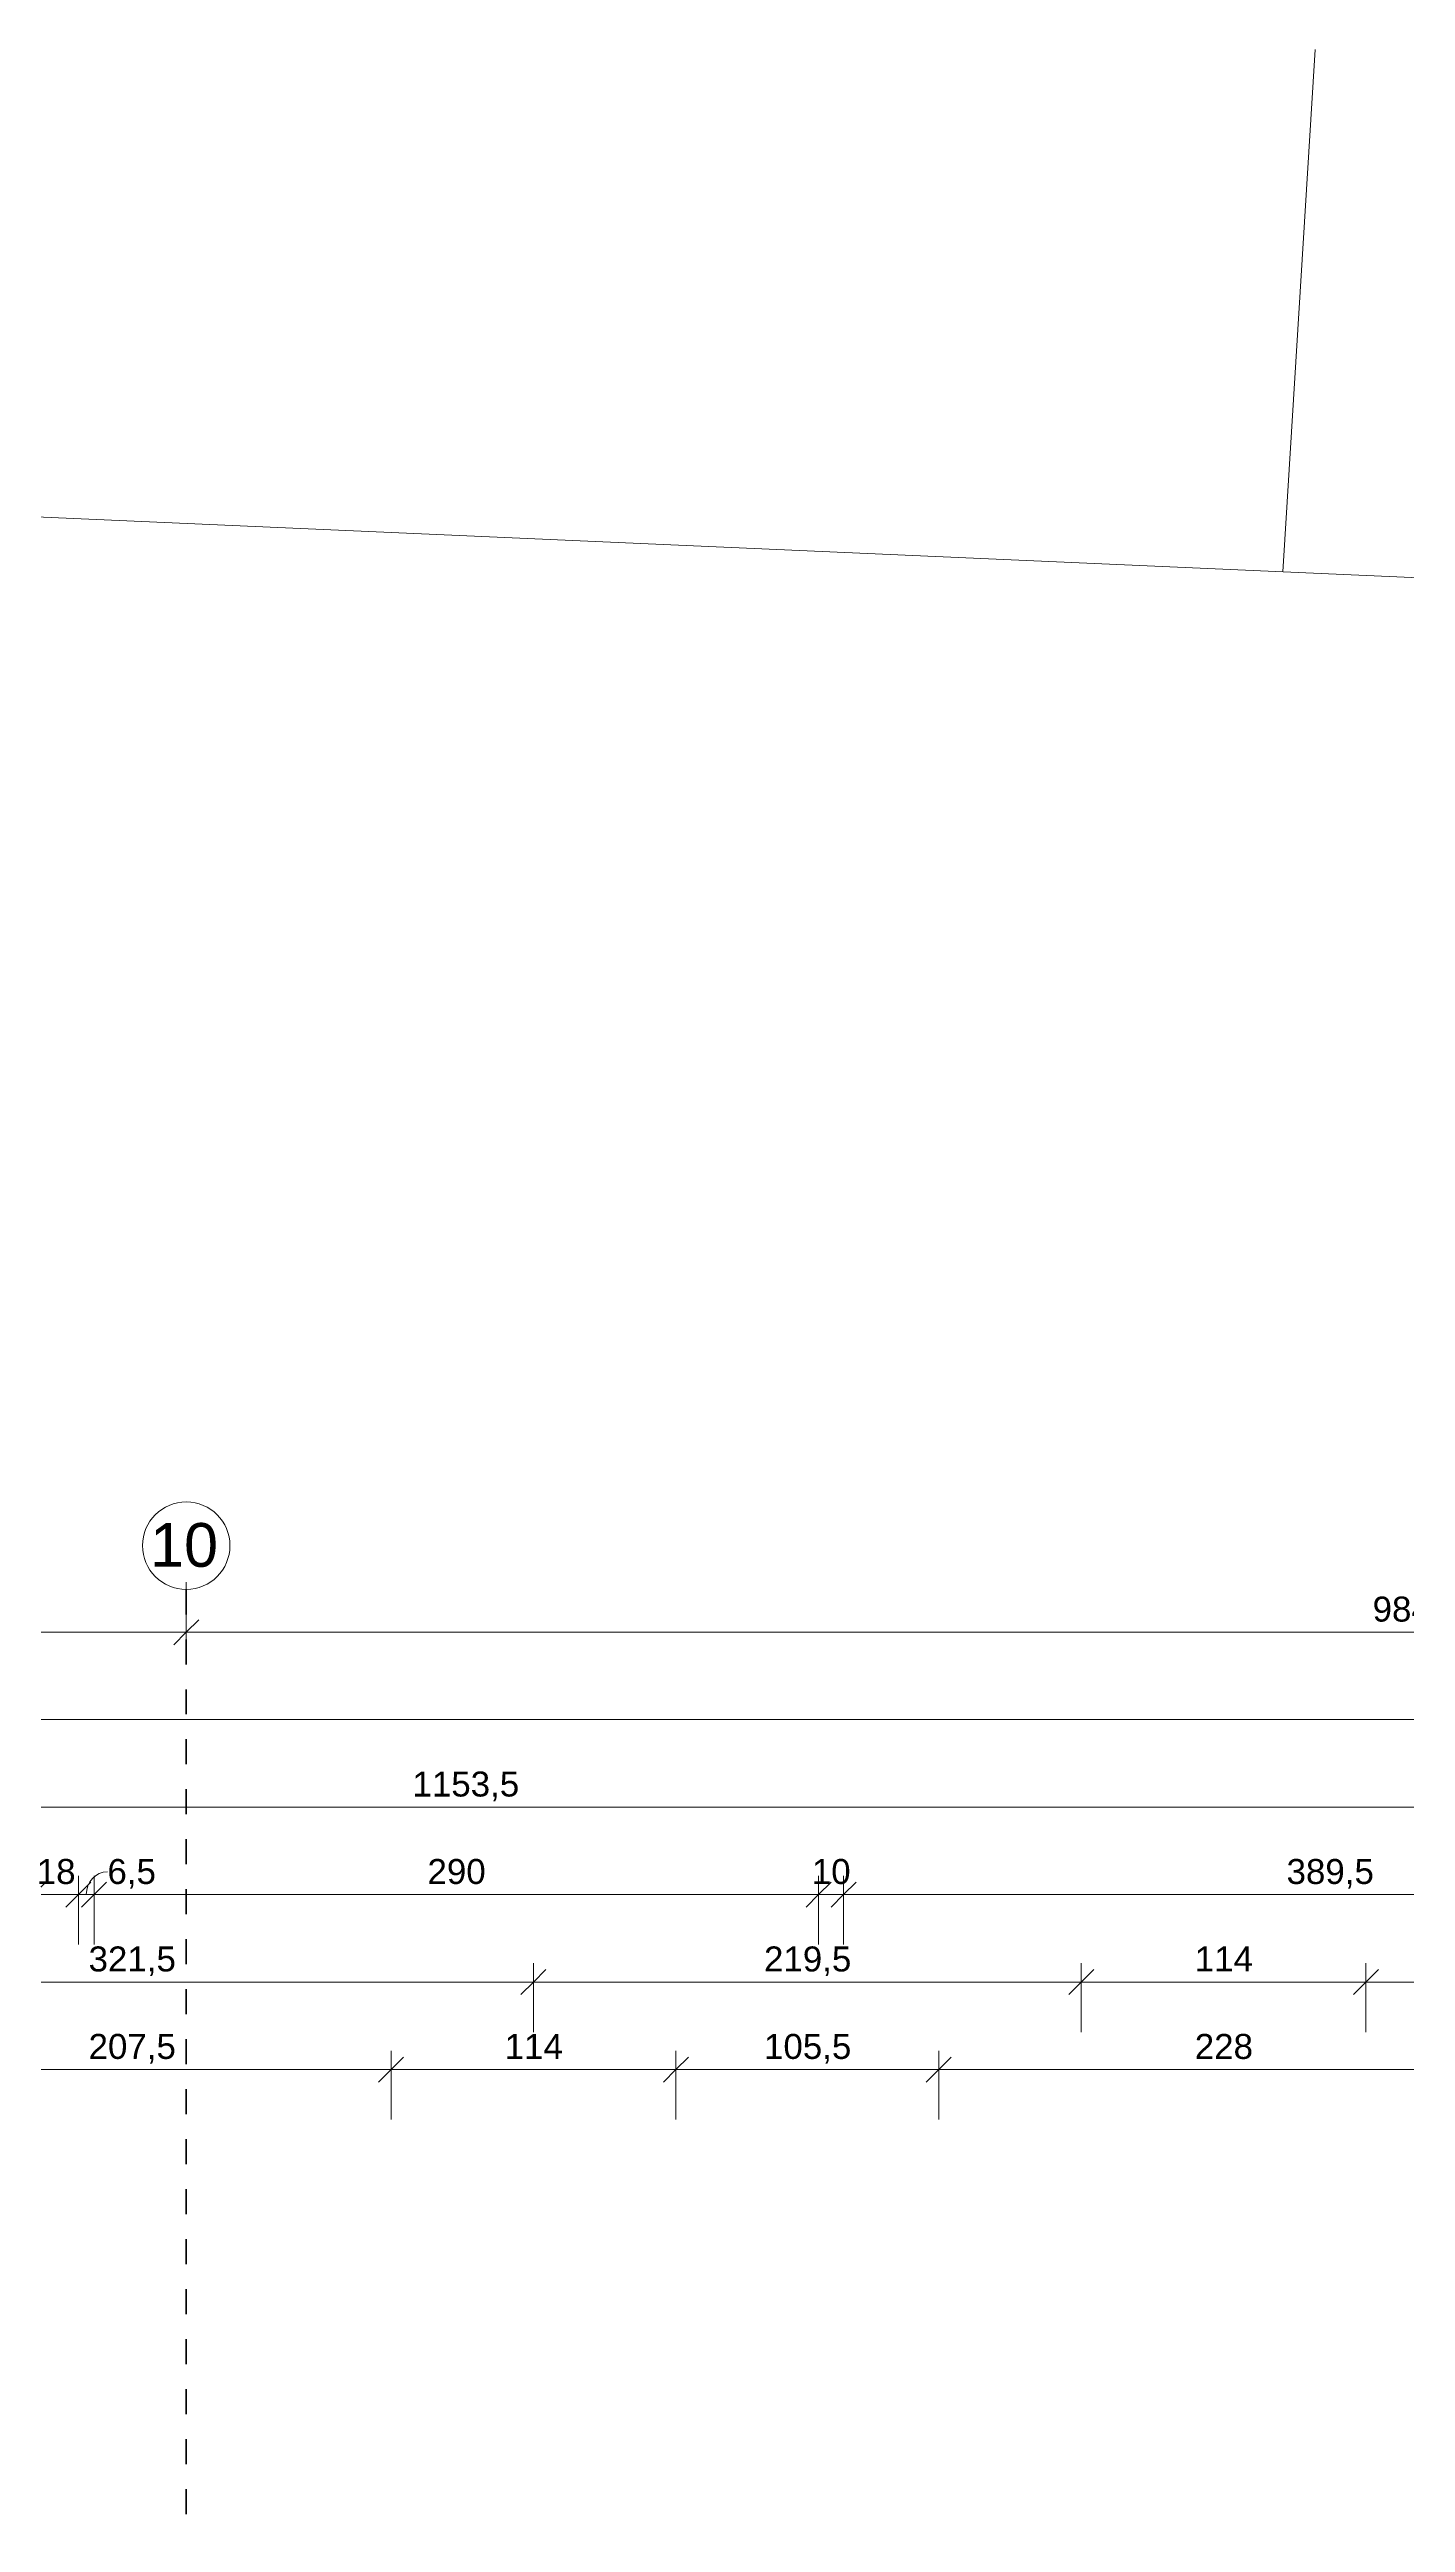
# Model space of a CAD drawing. Header units: metres. Extents: x 3.3 to 48.5, y 58.8 to 100.4.
# Drawn here: x 32.01 to 37.44, y 90.5 to 100.39 of the extents above; entities that cross this region are included whole.
import ezdxf

# ---------------------------------------------------------------- set-up
doc = ezdxf.new("R2010")
doc.units = ezdxf.units.M
doc.linetypes.add('Strich Punkt Mittel', pattern=[0.015875, 0.00635, -0.004763, 0, -0.004763])
for name, color, linetype, lineweight in [('A_2D', 7, 'Continuous', 13), ('A_Bemassung-50_', 4, 'Continuous', 9), ('A_Bemassung_', 4, 'Continuous', 9), ('A_Beschriftung_', 7, 'Continuous', 9), ('A_Raster_', 1, 'Continuous', 9)]:
    doc.layers.add(name, color=color, linetype=linetype, lineweight=lineweight)
doc.styles.add('Arial_1', font='arial.ttf', dxfattribs={"height": 0.175})
doc.styles.add('Arial_5', font='arial.ttf', dxfattribs={"height": 0.1})
doc.dimstyles.new('WGA-Bemaßung', dxfattribs={"dimscale": 0.3048, "dimtxt": 0.102026, "dimasz": 0.328084, "dimexe": 0.246063, "dimexo": 0.0625, "dimgap": 0.04101, "dimtad": 1, "dimdec": 1, "dimlfac": 100, "dimrnd": 0.5, "dimdsep": 46, "dimtxsty": 'Arial_5', "dimblk1": 'OBLIQUE', "dimblk2": 'OBLIQUE', "dimsah": 1, "dimcen": 0.09, "dimdle": 0.246063, "dimazin": 2, "dimtfac": 1, "dimtdec": 4, "dimtix": 1, "dimtmove": 0, "dimatfit": 3, "dimfxl": 0.656168, "dimfxlon": 1, "dimtvp": 1, "dimtolj": 1, "dimtzin": 0, "dimarcsym": 2})
doc.dimstyles.new('WGA-Bemaßung_1', dxfattribs={"dimscale": 0.3048, "dimtxt": 0.102026, "dimasz": 0.328084, "dimexe": 0.246063, "dimexo": 0.0625, "dimgap": 0.04101, "dimtad": 1, "dimdec": 1, "dimlfac": 100, "dimrnd": 0.5, "dimdsep": 46, "dimtxsty": 'Arial_5', "dimblk1": 'OBLIQUE', "dimblk2": 'OBLIQUE', "dimsah": 1, "dimcen": 0.09, "dimdle": 0.246063, "dimazin": 2, "dimtfac": 1, "dimtdec": 4, "dimtix": 1, "dimtmove": 1, "dimatfit": 3, "dimfxl": 0.656168, "dimfxlon": 1, "dimtvp": 1, "dimtolj": 1, "dimtzin": 0, "dimarcsym": 2})

# ---------------------------------------------------------------- blocks, each defined once
blk = doc.blocks.new('Raster - BS_Achse-112124-263_PP_03DG_BT1')
at = {"layer": 'A_Beschriftung_'}
blk.add_circle((0, 0), 0.0035, dxfattribs=at)
blk = doc.blocks.new('DIMBLOCK24-263_PP_03DG_BT1')
at = {"layer": 'A_Bemassung-50_', "transparency": 16777216}
for p, q in [((28.9127, 94.0583), (28.9127, 94.2583)), ((32.5577, 94.0583), (32.5577, 94.2583)), ((28.9127, 94.0583), (32.5577, 94.0583)), ((28.9127, 94.0583), (28.9127, 93.9833)), ((32.5577, 94.0583), (32.5577, 93.9833))]:
    blk.add_line(p, q, dxfattribs=at)
at = {"layer": 'A_Bemassung-50_', "lineweight": 35, "transparency": 16777216}
for p, q in [((28.9127, 94.0583), (28.8627, 94.0083)), ((28.9127, 94.0583), (28.9627, 94.1083)), ((32.5577, 94.0583), (32.5077, 94.0083)), ((32.5577, 94.0583), (32.6077, 94.1083))]:
    blk.add_line(p, q, dxfattribs=at)
at = {"layer": 'A_Bemassung-50_', "color": 0, "transparency": 16777216, "insert": (30.5617, 94.2007), "char_height": 0.1, "width": 0.416266, "attachment_point": 1, "line_spacing_factor": 0.941778, "style": 'Arial_5'}
blk.add_mtext('364,5', dxfattribs=at)
blk = doc.blocks.new('_Oblique')
at = {"color": 0, "linetype": 'ByBlock', "lineweight": -2}
blk.add_line((-0.5, -0.5), (0.5, 0.5), dxfattribs=at)
blk = doc.blocks.new('DIMBLOCK25-263_PP_03DG_BT1')
at = {"layer": 'A_Bemassung-50_', "transparency": 16777216}
for p, q in [((32.5577, 94.0583), (32.5577, 94.2583)), ((42.4027, 94.0583), (42.4027, 94.2583)), ((32.5577, 94.0583), (42.4027, 94.0583)), ((32.5577, 94.0583), (32.5577, 93.9833)), ((42.4027, 94.0583), (42.4027, 93.9833))]:
    blk.add_line(p, q, dxfattribs=at)
at = {"layer": 'A_Bemassung-50_', "lineweight": 35, "transparency": 16777216}
for p, q in [((32.5577, 94.0583), (32.5077, 94.0083)), ((32.5577, 94.0583), (32.6077, 94.1083)), ((42.4027, 94.0583), (42.3527, 94.0083)), ((42.4027, 94.0583), (42.4527, 94.1083))]:
    blk.add_line(p, q, dxfattribs=at)
at = {"layer": 'A_Bemassung-50_', "color": 0, "transparency": 16777216, "insert": (37.3067, 94.2007), "char_height": 0.1, "width": 0.416266, "attachment_point": 1, "line_spacing_factor": 0.941778, "style": 'Arial_5'}
blk.add_mtext('984,5', dxfattribs=at)
blk = doc.blocks.new('DIMBLOCK27-263_PP_03DG_BT1')
at = {"layer": 'A_Bemassung-50_', "transparency": 16777216}
for p, q in [((7.6427, 93.7083), (7.6427, 93.7833)), ((42.6827, 93.7083), (42.6827, 93.7833)), ((7.5677, 93.7083), (42.7577, 93.7083)), ((7.6427, 93.7083), (7.6427, 93.5083)), ((42.6827, 93.7083), (42.6827, 93.5083))]:
    blk.add_line(p, q, dxfattribs=at)
at = {"layer": 'A_Bemassung-50_', "lineweight": 35, "transparency": 16777216}
for p, q in [((7.6427, 93.7083), (7.6927, 93.7583)), ((42.6827, 93.7083), (42.7327, 93.7583)), ((7.6427, 93.7083), (7.5927, 93.6583)), ((42.6827, 93.7083), (42.6327, 93.6583))]:
    blk.add_line(p, q, dxfattribs=at)
at = {"layer": 'A_Bemassung-50_', "color": 0, "transparency": 16777216, "insert": (25.0088, 93.8507), "char_height": 0.1, "width": 0.369177, "attachment_point": 1, "line_spacing_factor": 0.941778, "style": 'Arial_5'}
blk.add_mtext('3504', dxfattribs=at)
blk = doc.blocks.new('DIMBLOCK31-263_PP_03DG_BT1')
at = {"layer": 'A_Bemassung-50_', "transparency": 16777216}
for p, q in [((27.9077, 93.3583), (27.9077, 93.4333)), ((39.4427, 93.3583), (39.4427, 93.4333)), ((27.9077, 93.3583), (39.4427, 93.3583)), ((27.9077, 93.3583), (27.9077, 93.1583)), ((39.4427, 93.3583), (39.4427, 93.1583))]:
    blk.add_line(p, q, dxfattribs=at)
at = {"layer": 'A_Bemassung-50_', "lineweight": 35, "transparency": 16777216}
for p, q in [((27.9077, 93.3583), (27.8577, 93.3083)), ((27.9077, 93.3583), (27.9577, 93.4083)), ((39.4427, 93.3583), (39.3927, 93.3083)), ((39.4427, 93.3583), (39.4927, 93.4083))]:
    blk.add_line(p, q, dxfattribs=at)
at = {"layer": 'A_Bemassung-50_', "color": 0, "transparency": 16777216, "insert": (33.4633, 93.5007), "char_height": 0.1, "width": 0.50856, "attachment_point": 1, "line_spacing_factor": 0.941778, "style": 'Arial_5'}
blk.add_mtext('1153,5', dxfattribs=at)
blk = doc.blocks.new('DIMBLOCK53-263_PP_03DG_BT1')
at = {"layer": 'A_Bemassung-50_', "transparency": 16777216}
for p, q in [((30.7327, 92.6583), (30.7327, 92.7333)), ((33.9477, 92.6583), (33.9477, 92.7333)), ((30.7327, 92.6583), (33.9477, 92.6583)), ((30.7327, 92.6583), (30.7327, 92.4583)), ((33.9477, 92.6583), (33.9477, 92.4583))]:
    blk.add_line(p, q, dxfattribs=at)
at = {"layer": 'A_Bemassung-50_', "lineweight": 35, "transparency": 16777216}
for p, q in [((30.7327, 92.6583), (30.6827, 92.6083)), ((30.7327, 92.6583), (30.7827, 92.7083)), ((33.9477, 92.6583), (33.8977, 92.6083)), ((33.9477, 92.6583), (33.9977, 92.7083))]:
    blk.add_line(p, q, dxfattribs=at)
at = {"layer": 'A_Bemassung-50_', "color": 0, "transparency": 16777216, "insert": (32.1667, 92.8007), "char_height": 0.1, "width": 0.416266, "attachment_point": 1, "line_spacing_factor": 0.941778, "style": 'Arial_5'}
blk.add_mtext('321,5', dxfattribs=at)
blk = doc.blocks.new('DIMBLOCK54-263_PP_03DG_BT1')
at = {"layer": 'A_Bemassung-50_', "transparency": 16777216}
for p, q in [((33.9477, 92.6583), (33.9477, 92.7333)), ((36.1402, 92.6583), (36.1402, 92.7333)), ((33.9477, 92.6583), (36.1402, 92.6583)), ((33.9477, 92.6583), (33.9477, 92.4583)), ((36.1402, 92.6583), (36.1402, 92.4583))]:
    blk.add_line(p, q, dxfattribs=at)
at = {"layer": 'A_Bemassung-50_', "lineweight": 35, "transparency": 16777216}
for p, q in [((33.9477, 92.6583), (33.8977, 92.6083)), ((33.9477, 92.6583), (33.9977, 92.7083)), ((36.1402, 92.6583), (36.0902, 92.6083)), ((36.1402, 92.6583), (36.1902, 92.7083))]:
    blk.add_line(p, q, dxfattribs=at)
at = {"layer": 'A_Bemassung-50_', "color": 0, "transparency": 16777216, "insert": (34.8705, 92.8007), "char_height": 0.1, "width": 0.416266, "attachment_point": 1, "line_spacing_factor": 0.941778, "style": 'Arial_5'}
blk.add_mtext('219,5', dxfattribs=at)
blk = doc.blocks.new('DIMBLOCK55-263_PP_03DG_BT1')
at = {"layer": 'A_Bemassung-50_', "transparency": 16777216}
for p, q in [((36.1402, 92.6583), (36.1402, 92.7333)), ((37.2802, 92.6583), (37.2802, 92.7333)), ((36.1402, 92.6583), (37.2802, 92.6583)), ((36.1402, 92.6583), (36.1402, 92.4583)), ((37.2802, 92.6583), (37.2802, 92.4583))]:
    blk.add_line(p, q, dxfattribs=at)
at = {"layer": 'A_Bemassung-50_', "lineweight": 35, "transparency": 16777216}
for p, q in [((36.1402, 92.6583), (36.0902, 92.6083)), ((36.1402, 92.6583), (36.1902, 92.7083)), ((37.2802, 92.6583), (37.2302, 92.6083)), ((37.2802, 92.6583), (37.3302, 92.7083))]:
    blk.add_line(p, q, dxfattribs=at)
at = {"layer": 'A_Bemassung-50_', "color": 0, "transparency": 16777216, "insert": (36.5948, 92.8007), "char_height": 0.1, "width": 0.276883, "attachment_point": 1, "line_spacing_factor": 0.941778, "style": 'Arial_5'}
blk.add_mtext('114', dxfattribs=at)
blk = doc.blocks.new('DIMBLOCK56-263_PP_03DG_BT1')
at = {"layer": 'A_Bemassung-50_', "transparency": 16777216}
for p, q in [((37.2802, 92.6583), (37.2802, 92.7333)), ((39.4427, 92.6583), (39.4427, 92.7333)), ((37.2802, 92.6583), (39.4427, 92.6583)), ((37.2802, 92.6583), (37.2802, 92.4583)), ((39.4427, 92.6583), (39.4427, 92.4583))]:
    blk.add_line(p, q, dxfattribs=at)
at = {"layer": 'A_Bemassung-50_', "lineweight": 35, "transparency": 16777216}
for p, q in [((37.2802, 92.6583), (37.2302, 92.6083)), ((37.2802, 92.6583), (37.3302, 92.7083)), ((39.4427, 92.6583), (39.3927, 92.6083)), ((39.4427, 92.6583), (39.4927, 92.7083))]:
    blk.add_line(p, q, dxfattribs=at)
at = {"layer": 'A_Bemassung-50_', "color": 0, "transparency": 16777216, "insert": (38.188, 92.8007), "char_height": 0.1, "width": 0.416266, "attachment_point": 1, "line_spacing_factor": 0.941778, "style": 'Arial_5'}
blk.add_mtext('216,5', dxfattribs=at)
blk = doc.blocks.new('DIMBLOCK96-263_PP_03DG_BT1')
at = {"layer": 'A_Bemassung-50_', "transparency": 16777216}
for p, q in [((31.9463, 93.0083), (31.9463, 93.0833)), ((32.1263, 93.0083), (32.1263, 93.0833)), ((31.9463, 93.0083), (32.1263, 93.0083)), ((31.9463, 93.0083), (31.9463, 92.8083)), ((32.1263, 93.0083), (32.1263, 92.8083))]:
    blk.add_line(p, q, dxfattribs=at)
at = {"layer": 'A_Bemassung-50_', "lineweight": 35, "transparency": 16777216}
for p, q in [((31.9463, 93.0083), (31.9963, 93.0583)), ((32.1263, 93.0083), (32.1763, 93.0583)), ((31.9463, 93.0083), (31.8963, 92.9583)), ((32.1263, 93.0083), (32.0763, 92.9583))]:
    blk.add_line(p, q, dxfattribs=at)
at = {"layer": 'A_Bemassung-50_', "color": 0, "transparency": 16777216, "insert": (31.9594, 93.1507), "char_height": 0.1, "width": 0.184588, "attachment_point": 1, "line_spacing_factor": 0.941778, "style": 'Arial_5'}
blk.add_mtext('18', dxfattribs=at)
blk = doc.blocks.new('DIMBLOCK97-263_PP_03DG_BT1')
at = {"layer": 'A_Bemassung-50_', "transparency": 16777216}
for p, q in [((32.1263, 93.0083), (32.1263, 93.0833)), ((32.1888, 93.0083), (32.1888, 93.0833)), ((32.1263, 93.0083), (32.1888, 93.0083)), ((32.1263, 93.0083), (32.1263, 92.8083)), ((32.1888, 93.0083), (32.1888, 92.8083))]:
    blk.add_line(p, q, dxfattribs=at)
at = {"layer": 'A_Bemassung-50_', "lineweight": 35, "transparency": 16777216}
for p, q in [((32.1263, 93.0083), (32.1763, 93.0583)), ((32.1888, 93.0083), (32.2388, 93.0583)), ((32.1263, 93.0083), (32.0763, 92.9583)), ((32.1888, 93.0083), (32.1388, 92.9583))]:
    blk.add_line(p, q, dxfattribs=at)
at = {"layer": 'A_Bemassung-50_', "transparency": 16777216}
blk.add_ellipse((32.2422, 93.0083), major_axis=(0, 0.091), ratio=0.930499, start_param=0, end_param=1.570796, dxfattribs=at)
at = {"layer": 'A_Bemassung-50_', "color": 0, "transparency": 16777216, "insert": (32.2422, 93.1507), "char_height": 0.1, "width": 0.231677, "attachment_point": 1, "line_spacing_factor": 0.941778, "style": 'Arial_5'}
blk.add_mtext('6,5', dxfattribs=at)
blk = doc.blocks.new('DIMBLOCK98-263_PP_03DG_BT1')
at = {"layer": 'A_Bemassung-50_', "transparency": 16777216}
for p, q in [((32.1888, 93.0083), (32.1888, 93.0833)), ((35.0888, 93.0083), (35.0888, 93.0833)), ((32.1888, 93.0083), (35.0888, 93.0083)), ((32.1888, 93.0083), (32.1888, 92.8083)), ((35.0888, 93.0083), (35.0888, 92.8083))]:
    blk.add_line(p, q, dxfattribs=at)
at = {"layer": 'A_Bemassung-50_', "lineweight": 35, "transparency": 16777216}
for p, q in [((32.1888, 93.0083), (32.2388, 93.0583)), ((35.0888, 93.0083), (35.1388, 93.0583)), ((32.1888, 93.0083), (32.1388, 92.9583)), ((35.0888, 93.0083), (35.0388, 92.9583))]:
    blk.add_line(p, q, dxfattribs=at)
at = {"layer": 'A_Bemassung-50_', "color": 0, "transparency": 16777216, "insert": (33.5234, 93.1507), "char_height": 0.1, "width": 0.276883, "attachment_point": 1, "line_spacing_factor": 0.941778, "style": 'Arial_5'}
blk.add_mtext('290', dxfattribs=at)
blk = doc.blocks.new('DIMBLOCK99-263_PP_03DG_BT1')
at = {"layer": 'A_Bemassung-50_', "transparency": 16777216}
for p, q in [((35.0888, 93.0083), (35.0888, 93.0833)), ((35.1888, 93.0083), (35.1888, 93.0833)), ((35.0888, 93.0083), (35.1888, 93.0083)), ((35.0888, 93.0083), (35.0888, 92.8083)), ((35.1888, 93.0083), (35.1888, 92.8083))]:
    blk.add_line(p, q, dxfattribs=at)
at = {"layer": 'A_Bemassung-50_', "lineweight": 35, "transparency": 16777216}
for p, q in [((35.0888, 93.0083), (35.1388, 93.0583)), ((35.1888, 93.0083), (35.2388, 93.0583)), ((35.0888, 93.0083), (35.0388, 92.9583)), ((35.1888, 93.0083), (35.1388, 92.9583))]:
    blk.add_line(p, q, dxfattribs=at)
at = {"layer": 'A_Bemassung-50_', "color": 0, "transparency": 16777216, "insert": (35.0619, 93.1507), "char_height": 0.1, "width": 0.184588, "attachment_point": 1, "line_spacing_factor": 0.941778, "style": 'Arial_5'}
blk.add_mtext('10', dxfattribs=at)
blk = doc.blocks.new('DIMBLOCK100-263_PP_03DG_BT1')
at = {"layer": 'A_Bemassung-50_', "transparency": 16777216}
for p, q in [((35.1888, 93.0083), (35.1888, 93.0833)), ((39.0827, 93.0083), (39.0827, 93.0833)), ((35.1888, 93.0083), (39.0827, 93.0083)), ((35.1888, 93.0083), (35.1888, 92.8083)), ((39.0827, 93.0083), (39.0827, 92.8083))]:
    blk.add_line(p, q, dxfattribs=at)
at = {"layer": 'A_Bemassung-50_', "lineweight": 35, "transparency": 16777216}
for p, q in [((35.1888, 93.0083), (35.2388, 93.0583)), ((39.0827, 93.0083), (39.1327, 93.0583)), ((35.1888, 93.0083), (35.1388, 92.9583)), ((39.0827, 93.0083), (39.0327, 92.9583))]:
    blk.add_line(p, q, dxfattribs=at)
at = {"layer": 'A_Bemassung-50_', "color": 0, "transparency": 16777216, "insert": (36.9623, 93.1507), "char_height": 0.1, "width": 0.416266, "attachment_point": 1, "line_spacing_factor": 0.941778, "style": 'Arial_5'}
blk.add_mtext('389,5', dxfattribs=at)
blk = doc.blocks.new('DIMBLOCK281-263_PP_03DG_BT1')
at = {"layer": 'A_Bemassung-50_', "transparency": 16777216}
for p, q in [((31.3027, 92.3083), (31.3027, 92.3833)), ((33.3777, 92.3083), (33.3777, 92.3833)), ((31.3027, 92.3083), (33.3777, 92.3083)), ((31.3027, 92.3083), (31.3027, 92.1083)), ((33.3777, 92.3083), (33.3777, 92.1083))]:
    blk.add_line(p, q, dxfattribs=at)
at = {"layer": 'A_Bemassung-50_', "lineweight": 35, "transparency": 16777216}
for p, q in [((31.3027, 92.3083), (31.3527, 92.3583)), ((33.3777, 92.3083), (33.4277, 92.3583)), ((31.3027, 92.3083), (31.2527, 92.2583)), ((33.3777, 92.3083), (33.3277, 92.2583))]:
    blk.add_line(p, q, dxfattribs=at)
at = {"layer": 'A_Bemassung-50_', "color": 0, "transparency": 16777216, "insert": (32.1667, 92.4507), "char_height": 0.1, "width": 0.416266, "attachment_point": 1, "line_spacing_factor": 0.941778, "style": 'Arial_5'}
blk.add_mtext('207,5', dxfattribs=at)
blk = doc.blocks.new('DIMBLOCK282-263_PP_03DG_BT1')
at = {"layer": 'A_Bemassung-50_', "transparency": 16777216}
for p, q in [((33.3777, 92.3083), (33.3777, 92.3833)), ((34.5177, 92.3083), (34.5177, 92.3833)), ((33.3777, 92.3083), (34.5177, 92.3083)), ((33.3777, 92.3083), (33.3777, 92.1083)), ((34.5177, 92.3083), (34.5177, 92.1083))]:
    blk.add_line(p, q, dxfattribs=at)
at = {"layer": 'A_Bemassung-50_', "lineweight": 35, "transparency": 16777216}
for p, q in [((33.3777, 92.3083), (33.4277, 92.3583)), ((34.5177, 92.3083), (34.5677, 92.3583)), ((33.3777, 92.3083), (33.3277, 92.2583)), ((34.5177, 92.3083), (34.4677, 92.2583))]:
    blk.add_line(p, q, dxfattribs=at)
at = {"layer": 'A_Bemassung-50_', "color": 0, "transparency": 16777216, "insert": (33.8323, 92.4507), "char_height": 0.1, "width": 0.276883, "attachment_point": 1, "line_spacing_factor": 0.941778, "style": 'Arial_5'}
blk.add_mtext('114', dxfattribs=at)
blk = doc.blocks.new('DIMBLOCK283-263_PP_03DG_BT1')
at = {"layer": 'A_Bemassung-50_', "transparency": 16777216}
for p, q in [((34.5177, 92.3083), (34.5177, 92.3833)), ((35.5702, 92.3083), (35.5702, 92.3833)), ((34.5177, 92.3083), (35.5702, 92.3083)), ((34.5177, 92.3083), (34.5177, 92.1083)), ((35.5702, 92.3083), (35.5702, 92.1083))]:
    blk.add_line(p, q, dxfattribs=at)
at = {"layer": 'A_Bemassung-50_', "lineweight": 35, "transparency": 16777216}
for p, q in [((34.5177, 92.3083), (34.5677, 92.3583)), ((35.5702, 92.3083), (35.6202, 92.3583)), ((34.5177, 92.3083), (34.4677, 92.2583)), ((35.5702, 92.3083), (35.5202, 92.2583))]:
    blk.add_line(p, q, dxfattribs=at)
at = {"layer": 'A_Bemassung-50_', "color": 0, "transparency": 16777216, "insert": (34.8705, 92.4507), "char_height": 0.1, "width": 0.416266, "attachment_point": 1, "line_spacing_factor": 0.941778, "style": 'Arial_5'}
blk.add_mtext('105,5', dxfattribs=at)
blk = doc.blocks.new('DIMBLOCK284-263_PP_03DG_BT1')
at = {"layer": 'A_Bemassung-50_', "transparency": 16777216}
for p, q in [((35.5702, 92.3083), (35.5702, 92.3833)), ((37.8502, 92.3083), (37.8502, 92.3833)), ((35.5702, 92.3083), (37.8502, 92.3083)), ((35.5702, 92.3083), (35.5702, 92.1083)), ((37.8502, 92.3083), (37.8502, 92.1083))]:
    blk.add_line(p, q, dxfattribs=at)
at = {"layer": 'A_Bemassung-50_', "lineweight": 35, "transparency": 16777216}
for p, q in [((35.5702, 92.3083), (35.6202, 92.3583)), ((37.8502, 92.3083), (37.9002, 92.3583)), ((35.5702, 92.3083), (35.5202, 92.2583)), ((37.8502, 92.3083), (37.8002, 92.2583))]:
    blk.add_line(p, q, dxfattribs=at)
at = {"layer": 'A_Bemassung-50_', "color": 0, "transparency": 16777216, "insert": (36.5948, 92.4507), "char_height": 0.1, "width": 0.276883, "attachment_point": 1, "line_spacing_factor": 0.941778, "style": 'Arial_5'}
blk.add_mtext('228', dxfattribs=at)

msp = doc.modelspace()

# ---------------------------------------------------------------- linework, layer by layer
at = {"layer": 'A_2D', "lineweight": 5}
msp.add_line((37.0762, 100.3916), (36.9473, 98.3015), dxfattribs=at)
at = {"layer": 'A_2D', "lineweight": 18}
msp.add_line((48.5147, 97.7921), (19.0083, 99.0917), dxfattribs=at)
at = {"layer": 'A_Raster_', "linetype": 'Strich Punkt Mittel', "lineweight": 35}
msp.add_line((32.5577, 94.2296), (32.5577, 59.9489), dxfattribs=at)

# ---------------------------------------------------------------- block references
at = {"layer": 'A_Beschriftung_', "xscale": 49.99999999999998, "yscale": 49.99999999999998, "zscale": 49.99999999999998, "rotation": 180}
msp.add_blockref('Raster - BS_Achse-112124-263_PP_03DG_BT1', (32.5577, 94.4046), dxfattribs=at)

# ---------------------------------------------------------------- texts
at = {"layer": 'A_Beschriftung_', "insert": (32.4131, 94.4949), "char_height": 0.175, "width": 0.336709, "attachment_point": 1, "style": 'Arial_1'}
msp.add_mtext('10', dxfattribs=at)

# ---------------------------------------------------------------- dimensions: what is measured, and where the dimension line sits
at = {"layer": 'A_Bemassung_'}
for base, p1, p2, override, picture, middle in [((32.5577, 94.0583), (28.9127, 94.2583), (32.5577, 94.2583), {"dimpost": '<>', "dimfxl": 3.645}, 'DIMBLOCK24-263_PP_03DG_BT1', (30.7352, 94.1219)), ((42.4027, 94.0583), (32.5577, 94.2583), (42.4027, 94.2583), {"dimpost": '<>', "dimfxl": 9.845}, 'DIMBLOCK25-263_PP_03DG_BT1', (37.4802, 94.1219)), ((42.6827, 93.7083), (7.6427, 93.5083), (42.6827, 93.5083), {"dimpost": '<>', "dimfxl": 35.04}, 'DIMBLOCK27-263_PP_03DG_BT1', (25.1627, 93.7719)), ((39.4427, 93.3583), (27.9077, 93.1583), (39.4427, 93.1583), {"dimpost": '<>', "dimfxl": 11.535}, 'DIMBLOCK31-263_PP_03DG_BT1', (33.6752, 93.4219)), ((32.1263, 93.0083), (31.9463, 92.8083), (32.1263, 92.8083), {"dimpost": '<>', "dimfxl": 0.18}, 'DIMBLOCK96-263_PP_03DG_BT1', (32.0363, 93.0719)), ((35.0888, 93.0083), (32.1888, 92.8083), (35.0888, 92.8083), {"dimpost": '<>', "dimfxl": 2.9}, 'DIMBLOCK98-263_PP_03DG_BT1', (33.6388, 93.0719)), ((35.1888, 93.0083), (35.0888, 92.8083), (35.1888, 92.8083), {"dimpost": '<>', "dimfxl": 0.1}, 'DIMBLOCK99-263_PP_03DG_BT1', (35.1388, 93.0719)), ((39.0827, 93.0083), (35.1888, 92.8083), (39.0827, 92.8083), {"dimpost": '<>', "dimfxl": 3.8939}, 'DIMBLOCK100-263_PP_03DG_BT1', (37.1357, 93.0719)), ((33.9477, 92.6583), (30.7327, 92.4583), (33.9477, 92.4583), {"dimpost": '<>', "dimfxl": 3.215}, 'DIMBLOCK53-263_PP_03DG_BT1', (32.3402, 92.7219)), ((36.1401682485, 92.6583431172), (33.9476682485, 92.4583431172), (36.1401682485, 92.4583431172), {"dimpost": '<>', "dimfxl": 2.1925}, 'DIMBLOCK54-263_PP_03DG_BT1', (35.0439182485, 92.7219004163)), ((37.2802, 92.6583), (36.1402, 92.4583), (37.2802, 92.4583), {"dimpost": '<>', "dimfxl": 1.14}, 'DIMBLOCK55-263_PP_03DG_BT1', (36.7102, 92.721)), ((39.4426682485, 92.6583431172), (37.2801682485, 92.4583431172), (39.4426682485, 92.4583431172), {"dimpost": '<>', "dimfxl": 2.1625}, 'DIMBLOCK56-263_PP_03DG_BT1', (38.3614182485, 92.7219004163)), ((33.3777, 92.3083), (31.3027, 92.1083), (33.3777, 92.1083), {"dimpost": '<>', "dimfxl": 2.075}, 'DIMBLOCK281-263_PP_03DG_BT1', (32.3402, 92.3719)), ((34.5177, 92.3083), (33.3777, 92.1083), (34.5177, 92.1083), {"dimpost": '<>', "dimfxl": 1.14}, 'DIMBLOCK282-263_PP_03DG_BT1', (33.9477, 92.371)), ((35.5701682485, 92.3083431172), (34.5176682485, 92.1083431172), (35.5701682485, 92.1083431172), {"dimpost": '<>', "dimfxl": 1.0525}, 'DIMBLOCK283-263_PP_03DG_BT1', (35.0439182485, 92.3719004163)), ((37.8502, 92.3083), (35.5702, 92.1083), (37.8502, 92.1083), {"dimpost": '<>', "dimfxl": 2.28}, 'DIMBLOCK284-263_PP_03DG_BT1', (36.7102, 92.3719))]:
    dim = msp.add_linear_dim(base=base, p1=p1, p2=p2, dimstyle='WGA-Bemaßung', override=override, dxfattribs=at)
    dim.commit()
    dim.dimension.update_dxf_attribs({"geometry": picture, "text_midpoint": middle})
dim = msp.add_linear_dim(base=(32.1887680661, 93.0083431172), p1=(32.1262680661, 92.8083431172), p2=(32.1887680661, 92.8083431172), dimstyle='WGA-Bemaßung_1', override={"dimpost": '<>', "dimfxl": 0.0625}, dxfattribs=at)
dim.commit()
dim.dimension.update_dxf_attribs({"geometry": 'DIMBLOCK97-263_PP_03DG_BT1', "text_midpoint": (32.3580149151, 93.0839994176), "dimtype": 160})

doc.saveas('drawing.dxf')
